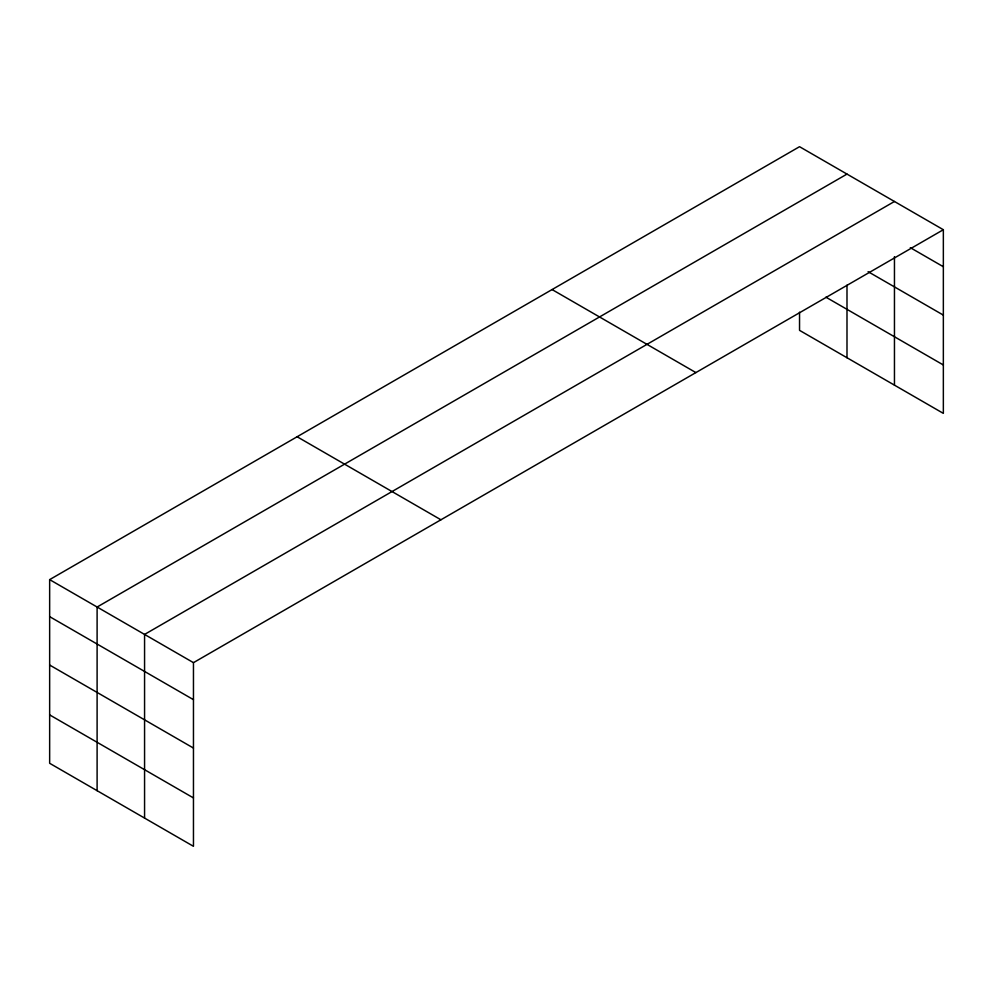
<?xml version="1.0" encoding="UTF-8"?>
<svg xmlns="http://www.w3.org/2000/svg" width="993" height="993" viewBox="0 0 993 993"><rect width="100%" height="100%" fill="white"/><g stroke="black" fill="none" stroke-linecap="round" stroke-linejoin="round"><path stroke-width="1.49" d="M943.35 229.718L799.539 146.691L49.65 579.627L49.65 763.282L193.461 846.309L193.461 662.654L943.35 229.718L943.35 413.373L799.539 330.346L799.539 312.199M894.457 256.641L894.457 385.147M846.992 174.085L97.103 607.033L97.103 790.689M894.457 201.48L144.568 634.428L144.568 818.083M910.308 247.654L943.35 266.732M868.093 271.672L943.35 315.116M825.903 297.168L943.35 364.977M552.071 289.559L695.882 372.586M297.118 436.759L440.929 519.786M49.65 579.627L193.461 662.654M49.65 616.641L193.461 699.668M49.65 665.037L193.461 748.064M49.65 714.886L193.461 797.925M846.992 285.177L846.992 357.741"/></g></svg>
